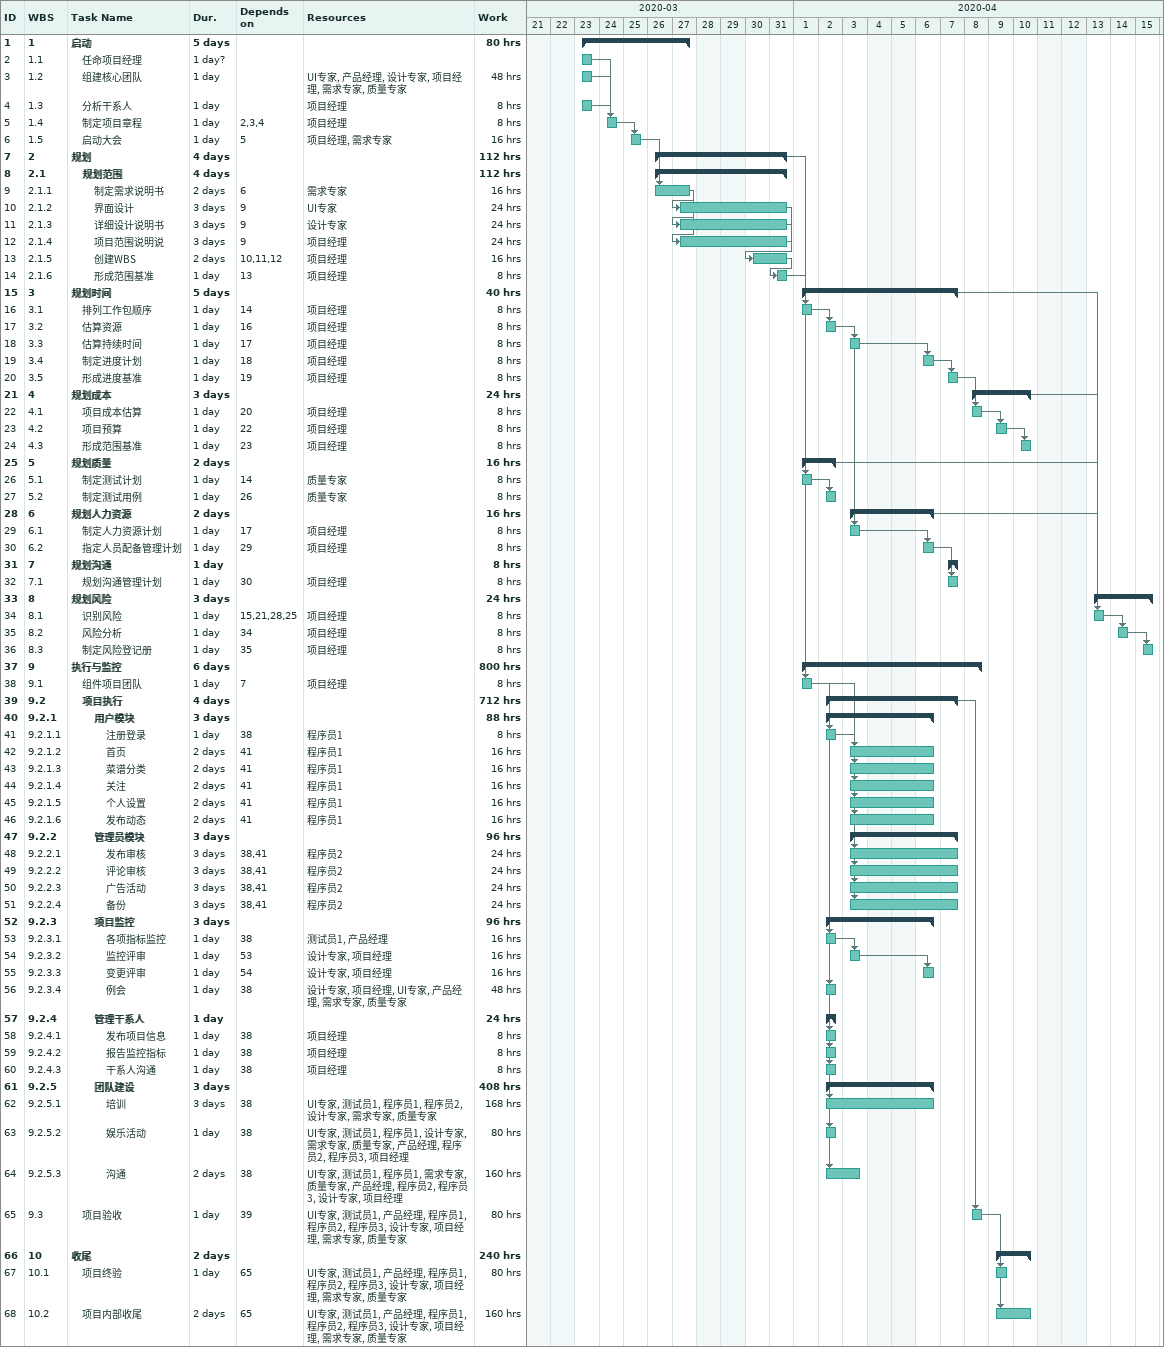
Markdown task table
| ID | WBS | Task | Duration | Start | Finish | Predecessors | Resources | Work (h) |
|---|---|---|---|---|---|---|---|---|
| 1 | 1 | **启动** | 5d | 2020-03-23 | 2020-03-27 |  |  | 80 |
| 2 | 1.1 | 任命项目经理 | 1d? | 2020-03-23 | 2020-03-23 |  |  |  |
| 3 | 1.2 | 组建核心团队 | 1d | 2020-03-23 | 2020-03-23 |  | UI专家, 产品经理, 设计专家, 项目经理, 需求专家, 质量专家 | 48 |
| 4 | 1.3 | 分析干系人 | 1d | 2020-03-23 | 2020-03-23 |  | 项目经理 | 8 |
| 5 | 1.4 | 制定项目章程 | 1d | 2020-03-24 | 2020-03-24 | 2, 3, 4 | 项目经理 | 8 |
| 6 | 1.5 | 启动大会 | 1d | 2020-03-25 | 2020-03-25 | 5 | 项目经理, 需求专家 | 16 |
| 7 | 2 | **规划** | 4d | 2020-03-26 | 2020-03-31 |  |  | 112 |
| 8 | 2.1 | **规划范围** | 4d | 2020-03-26 | 2020-03-31 |  |  | 112 |
| 9 | 2.1.1 | 制定需求说明书 | 2d | 2020-03-26 | 2020-03-27 | 6 | 需求专家 | 16 |
| 10 | 2.1.2 | 界面设计 | 3d | 2020-03-27 | 2020-03-31 | 9 | UI专家 | 24 |
| 11 | 2.1.3 | 详细设计说明书 | 3d | 2020-03-27 | 2020-03-31 | 9 | 设计专家 | 24 |
| 12 | 2.1.4 | 项目范围说明说 | 3d | 2020-03-27 | 2020-03-31 | 9 | 项目经理 | 24 |
| 13 | 2.1.5 | 创建WBS | 2d | 2020-03-30 | 2020-03-31 | 10, 11, 12 | 项目经理 | 16 |
| 14 | 2.1.6 | 形成范围基准 | 1d | 2020-03-31 | 2020-03-31 | 13 | 项目经理 | 8 |
| 15 | 3 | **规划时间** | 5d | 2020-04-01 | 2020-04-07 |  |  | 40 |
| 16 | 3.1 | 排列工作包顺序 | 1d | 2020-04-01 | 2020-04-01 | 14 | 项目经理 | 8 |
| 17 | 3.2 | 估算资源 | 1d | 2020-04-02 | 2020-04-02 | 16 | 项目经理 | 8 |
| 18 | 3.3 | 估算持续时间 | 1d | 2020-04-03 | 2020-04-03 | 17 | 项目经理 | 8 |
| 19 | 3.4 | 制定进度计划 | 1d | 2020-04-06 | 2020-04-06 | 18 | 项目经理 | 8 |
| 20 | 3.5 | 形成进度基准 | 1d | 2020-04-07 | 2020-04-07 | 19 | 项目经理 | 8 |
| 21 | 4 | **规划成本** | 3d | 2020-04-08 | 2020-04-10 |  |  | 24 |
| 22 | 4.1 | 项目成本估算 | 1d | 2020-04-08 | 2020-04-08 | 20 | 项目经理 | 8 |
| 23 | 4.2 | 项目预算 | 1d | 2020-04-09 | 2020-04-09 | 22 | 项目经理 | 8 |
| 24 | 4.3 | 形成范围基准 | 1d | 2020-04-10 | 2020-04-10 | 23 | 项目经理 | 8 |
| 25 | 5 | **规划质量** | 2d | 2020-04-01 | 2020-04-02 |  |  | 16 |
| 26 | 5.1 | 制定测试计划 | 1d | 2020-04-01 | 2020-04-01 | 14 | 质量专家 | 8 |
| 27 | 5.2 | 制定测试用例 | 1d | 2020-04-02 | 2020-04-02 | 26 | 质量专家 | 8 |
| 28 | 6 | **规划人力资源** | 2d | 2020-04-03 | 2020-04-06 |  |  | 16 |
| 29 | 6.1 | 制定人力资源计划 | 1d | 2020-04-03 | 2020-04-03 | 17 | 项目经理 | 8 |
| 30 | 6.2 | 指定人员配备管理计划 | 1d | 2020-04-06 | 2020-04-06 | 29 | 项目经理 | 8 |
| 31 | 7 | **规划沟通** | 1d | 2020-04-07 | 2020-04-07 |  |  | 8 |
| 32 | 7.1 | 规划沟通管理计划 | 1d | 2020-04-07 | 2020-04-07 | 30 | 项目经理 | 8 |
| 33 | 8 | **规划风险** | 3d | 2020-04-13 | 2020-04-15 |  |  | 24 |
| 34 | 8.1 | 识别风险 | 1d | 2020-04-13 | 2020-04-13 | 15, 21, 28, 25 | 项目经理 | 8 |
| 35 | 8.2 | 风险分析 | 1d | 2020-04-14 | 2020-04-14 | 34 | 项目经理 | 8 |
| 36 | 8.3 | 制定风险登记册 | 1d | 2020-04-15 | 2020-04-15 | 35 | 项目经理 | 8 |
| 37 | 9 | **执行与监控** | 6d | 2020-04-01 | 2020-04-08 |  |  | 800 |
| 38 | 9.1 | 组件项目团队 | 1d | 2020-04-01 | 2020-04-01 | 7 | 项目经理 | 8 |
| 39 | 9.2 | **项目执行** | 4d | 2020-04-02 | 2020-04-07 |  |  | 712 |
| 40 | 9.2.1 | **用户模块** | 3d | 2020-04-02 | 2020-04-06 |  |  | 88 |
| 41 | 9.2.1.1 | 注册登录 | 1d | 2020-04-02 | 2020-04-02 | 38 | 程序员1 | 8 |
| 42 | 9.2.1.2 | 首页 | 2d | 2020-04-03 | 2020-04-06 | 41 | 程序员1 | 16 |
| 43 | 9.2.1.3 | 菜谱分类 | 2d | 2020-04-03 | 2020-04-06 | 41 | 程序员1 | 16 |
| 44 | 9.2.1.4 | 关注 | 2d | 2020-04-03 | 2020-04-06 | 41 | 程序员1 | 16 |
| 45 | 9.2.1.5 | 个人设置 | 2d | 2020-04-03 | 2020-04-06 | 41 | 程序员1 | 16 |
| 46 | 9.2.1.6 | 发布动态 | 2d | 2020-04-03 | 2020-04-06 | 41 | 程序员1 | 16 |
| 47 | 9.2.2 | **管理员模块** | 3d | 2020-04-03 | 2020-04-07 |  |  | 96 |
| 48 | 9.2.2.1 | 发布审核 | 3d | 2020-04-03 | 2020-04-07 | 38, 41 | 程序员2 | 24 |
| 49 | 9.2.2.2 | 评论审核 | 3d | 2020-04-03 | 2020-04-07 | 38, 41 | 程序员2 | 24 |
| 50 | 9.2.2.3 | 广告活动 | 3d | 2020-04-03 | 2020-04-07 | 38, 41 | 程序员2 | 24 |
| 51 | 9.2.2.4 | 备份 | 3d | 2020-04-03 | 2020-04-07 | 38, 41 | 程序员2 | 24 |
| 52 | 9.2.3 | **项目监控** | 3d | 2020-04-02 | 2020-04-06 |  |  | 96 |
| 53 | 9.2.3.1 | 各项指标监控 | 1d | 2020-04-02 | 2020-04-02 | 38 | 测试员1, 产品经理 | 16 |
| 54 | 9.2.3.2 | 监控评审 | 1d | 2020-04-03 | 2020-04-03 | 53 | 设计专家, 项目经理 | 16 |
| 55 | 9.2.3.3 | 变更评审 | 1d | 2020-04-06 | 2020-04-06 | 54 | 设计专家, 项目经理 | 16 |
| 56 | 9.2.3.4 | 例会 | 1d | 2020-04-02 | 2020-04-02 | 38 | 设计专家, 项目经理, UI专家, 产品经理, 需求专家, 质量专家 | 48 |
| 57 | 9.2.4 | **管理干系人** | 1d | 2020-04-02 | 2020-04-02 |  |  | 24 |
| 58 | 9.2.4.1 | 发布项目信息 | 1d | 2020-04-02 | 2020-04-02 | 38 | 项目经理 | 8 |
| 59 | 9.2.4.2 | 报告监控指标 | 1d | 2020-04-02 | 2020-04-02 | 38 | 项目经理 | 8 |
| 60 | 9.2.4.3 | 干系人沟通 | 1d | 2020-04-02 | 2020-04-02 | 38 | 项目经理 | 8 |
| 61 | 9.2.5 | **团队建设** | 3d | 2020-04-02 | 2020-04-06 |  |  | 408 |
| 62 | 9.2.5.1 | 培训 | 3d | 2020-04-02 | 2020-04-06 | 38 | UI专家, 测试员1, 程序员1, 程序员2, 设计专家, 需求专家, 质量专家 | 168 |
| 63 | 9.2.5.2 | 娱乐活动 | 1d | 2020-04-02 | 2020-04-02 | 38 | UI专家, 测试员1, 程序员1, 设计专家, 需求专家, 质量专家, 产品经理, 程序员2, 程序员3, 项目经理 | 80 |
| 64 | 9.2.5.3 | 沟通 | 2d | 2020-04-02 | 2020-04-03 | 38 | UI专家, 测试员1, 程序员1, 需求专家, 质量专家, 产品经理, 程序员2, 程序员3, 设计专家, 项目经理 | 160 |
| 65 | 9.3 | 项目验收 | 1d | 2020-04-08 | 2020-04-08 | 39 | UI专家, 测试员1, 产品经理, 程序员1, 程序员2, 程序员3, 设计专家, 项目经理, 需求专家, 质量专家 | 80 |
| 66 | 10 | **收尾** | 2d | 2020-04-09 | 2020-04-10 |  |  | 240 |
| 67 | 10.1 | 项目终验 | 1d | 2020-04-09 | 2020-04-09 | 65 | UI专家, 测试员1, 产品经理, 程序员1, 程序员2, 程序员3, 设计专家, 项目经理, 需求专家, 质量专家 | 80 |
| 68 | 10.2 | 项目内部收尾 | 2d | 2020-04-09 | 2020-04-10 | 65 | UI专家, 测试员1, 产品经理, 程序员1, 程序员2, 程序员3, 设计专家, 项目经理, 需求专家, 质量专家 | 160 |
